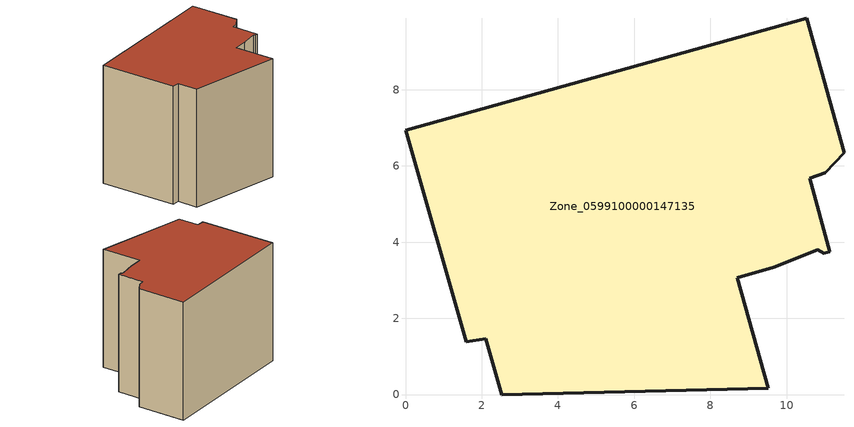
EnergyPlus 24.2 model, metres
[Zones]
Zone_0599100000147135
 floor ground (C_G): 8.7,3.07 9.52,0.17 2.53,0 2.1,1.47 1.59,1.39 0,6.94 10.53,9.87 11.51,6.34 11.02,5.82 10.61,5.68 11.14,3.75 10.97,3.7 10.82,3.8 9.67,3.34 z0
 wall outside (C_F): 10.53,9.87 0,6.94 1.59,1.39 2.1,1.47 2.53,0 9.52,0.17 8.7,3.07 9.67,3.34 10.82,3.8 10.97,3.7 11.14,3.75 10.61,5.68 11.02,5.82 11.51,6.34 10.53,9.87 z0:9.06
 roof outside (C_R): 11.14,3.75 10.61,5.68 11.02,5.82 11.51,6.34 10.53,9.87 0,6.94 1.59,1.39 2.1,1.47 2.53,0 9.52,0.17 8.7,3.07 9.67,3.34 10.82,3.8 10.97,3.7 z9.06
[BUILDING]
Pand.0599100000147135: North Axis=0; Terrain=City; Loads Convergence Tolerance Value=0.04; Temperature Convergence Tolerance Value=0.4; Solar Distribution=FullExterior; Maximum Number of Warmup Days=25; Minimum Number of Warmup Days=1
[Site:Location]
Rotterdam.The.Hague.AP_ZH_NLD Design_Conditions: Latitude=51.96; Longitude=4.45; Time Zone=1; Elevation=-4.5
[SITE:GROUNDTEMPERATURE:BUILDINGSURFACE]
18, 18, 18, 18, 18, 18, 18, 18, 18, 18, 18, 18
[MATERIAL] Thermal Absorptance=0.9; Solar Absorptance=0.7; Visible Absorptance=0.7
Name | Roughness | Thickness | Conductivity | Density | Specific Heat
G.TC.1946 | MediumSmooth | 0.15 | 1 | 540 | 1210
F.TC.1946 | Rough | 0.3 | 0.857143 | 1920 | 840
R.TC.1946 | MediumRough | 0.2 | 0.909091 | 1500 | 1000
[CONSTRUCTION]
C_G: G.TC.1946
C_F: F.TC.1946
C_R: R.TC.1946
[ZONE]
Zone_0599100000147135: Type=1; Multiplier=1; Ceiling Height=Autocalculate; Volume=Autocalculate; Floor Area=autocalculate; Part of Total Floor Area=Yes
[ZONEINFILTRATION:DESIGNFLOWRATE]
Infil_Zone_0599100000147135: Zone or ZoneList or Space or SpaceList=Zone_0599100000147135; Schedule=AlwaysOn; Design Flow Rate Calculation Method=Flow/Area; Flow Rate per Floor Area=0.003; Constant Term Coefficient=1; Temperature Term Coefficient=0; Velocity Term Coefficient=0; Velocity Squared Term Coefficient=0
[HVACTEMPLATE:ZONE:IDEALLOADSAIRSYSTEM]
Zone_0599100000147135: Maximum Heating Supply Air Temperature=50; Minimum Cooling Supply Air Temperature=13; Maximum Heating Supply Air Humidity Ratio=0.0156; Minimum Cooling Supply Air Humidity Ratio=0.0077; Heating Limit=NoLimit; Cooling Limit=NoLimit; Dehumidification Control Type=ConstantSensibleHeatRatio; Cooling Sensible Heat Ratio=0.7; Dehumidification Setpoint=60; Humidification Control Type=None; Humidification Setpoint=30; Outdoor Air Method=None; Outdoor Air Flow Rate per Person=0.00944; Outdoor Air Flow Rate per Zone Floor Area=0; Outdoor Air Flow Rate per Zone=0; Demand Controlled Ventilation Type=None; Outdoor Air Economizer Type=NoEconomizer; Heat Recovery Type=None; Sensible Heat Recovery Effectiveness=0.7; Latent Heat Recovery Effectiveness=0.65
[ZONECONTROL:THERMOSTAT]
ThermostatControl_Zone_0599100000147135: Zone or ZoneList=Zone_0599100000147135; Control Type Schedule=DualSetpointControlType; Control 1=Thermostat_Zone_0599100000147135; Temperature Difference Between Cutout And Setpoint=0
[THERMOSTATSETPOINT:DUALSETPOINT]
Thermostat_Zone_0599100000147135: Heating Setpoint Temperature Schedule=HeatingSetpoint_Zone_0599100000147135; Cooling Setpoint Temperature Schedule=CoolingSetpoint_Zone_0599100000147135
[SCHEDULE:COMPACT]
HeatingSetpoint_Zone_0599100000147135: Through: 12/31, For: AllDays, Until: 24:00, 21
CoolingSetpoint_Zone_0599100000147135: Through: 12/31, For: AllDays, Until: 24:00, 24
DualSetpointControlType: Through: 12/31, For: AllDays, Until: 24:00, 4
AlwaysOn: Through: 12/31, For: AllDays, Until: 24:00, 1
